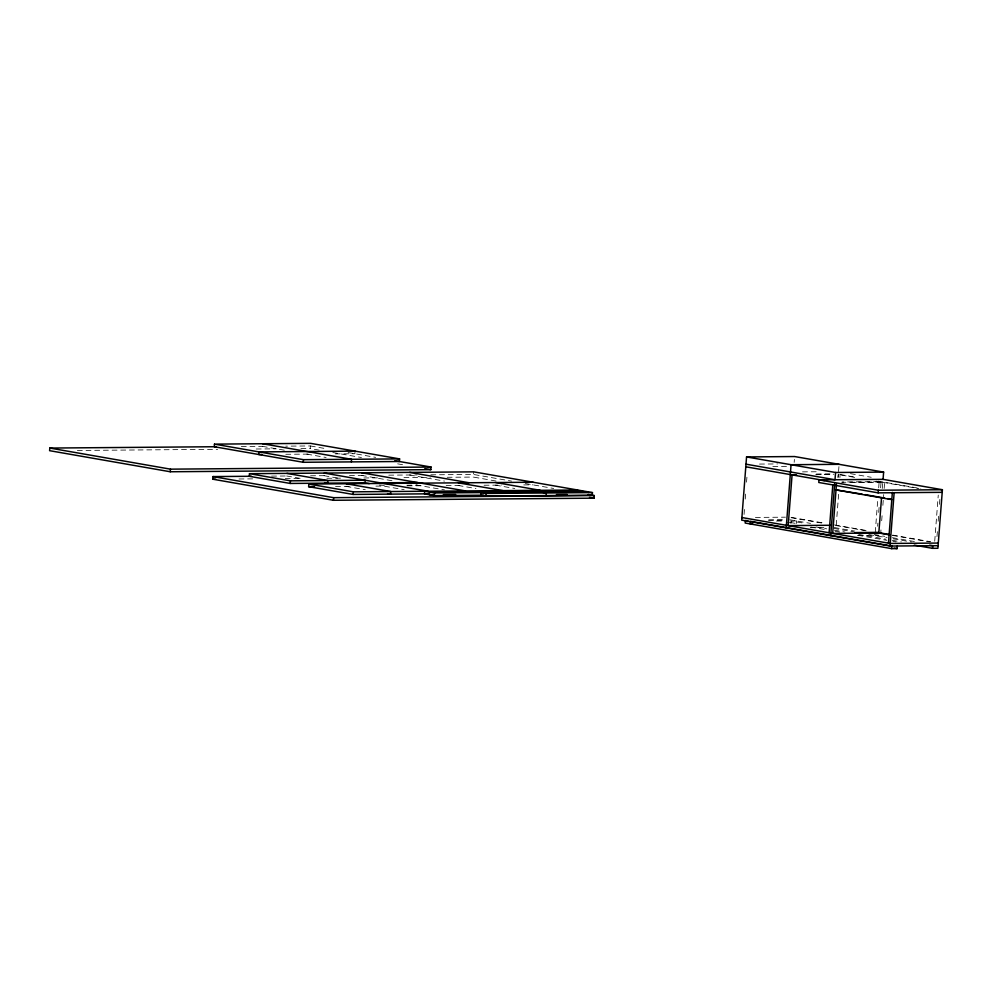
<?xml version="1.0" encoding="UTF-8"?>
<svg xmlns="http://www.w3.org/2000/svg" width="992" height="992" viewBox="0 0 992 992"><rect width="100%" height="100%" fill="white"/><g stroke="black" fill="none" stroke-linecap="round" stroke-linejoin="round"><path stroke-width="0.74" stroke-dasharray="4.96 3.72" d="M319.238 450.145L310.186 448.558L310.384 445.954L285.708 446.152M355.086 451.124L354.888 453.728L335.37 453.89M495.988 481.033L473.37 477.078L473.767 471.857M744.05 514.439L744.521 508.288M745.24 499.063L745.823 491.375M746.53 482.149L747.013 475.999M794.17 462.346L794.394 459.445M790.934 523.578L791.132 520.961L804.834 523.367M795.038 523.317L791.331 522.672L791.529 520.056M796.278 523.528L796.477 520.924L790.326 520.974M837.98 477.586L838.215 474.511M838.116 477.251L838.364 474.188M838.562 471.572L839.009 465.781M836.231 525.227L838.959 489.862M839.902 477.574L840.137 474.498M875.254 532.394L877.734 500.117M878.689 487.816L879.16 481.666L876.122 481.132M877.647 526.231L877.883 523.156M878.714 512.393L879.185 506.242M880.611 487.804L881.082 481.653L842.034 481.963M882.248 488.436L882.855 481.963L841.662 482.298M880.735 533.002L880.97 529.926M881.69 520.701L882.161 514.55M882.868 505.337L883.698 494.574M884.17 488.424L884.641 482.273L850.094 482.546M934.712 541.235L938.258 495.107M936.994 536.598L937.465 530.447M938.172 521.234L938.643 515.084M939.474 504.32L939.945 498.17M241.304 446.512L262.582 446.338M77.351 450.455L217.67 449.314M256.221 449.004L276.26 448.843M300.936 448.644L310.186 448.558M285.808 454.286L311.339 454.088M759.512 464.07L777.53 463.934M772.83 466.575L789.347 466.438M271.572 476.11L286.998 475.986M310.595 475.788L325.537 475.676M349.469 475.478L364.436 475.354M388.765 475.156L417.111 474.932M430.85 474.821L473.568 474.474L511.599 481.12M802.516 471.87L819.032 471.733M816.354 474.04L833.131 473.903M238.998 478.987L254.411 478.851M285.25 478.603L300.663 478.479M326.876 478.268L340.764 478.156M363.89 477.97L380.854 477.834M403.98 477.648L430.193 477.425M447.156 477.288L473.37 477.078M815.833 474.362L833.85 474.213M816.106 474.684L832.623 474.56M384.313 485.398L376.811 484.902M406.745 485.212L417.21 485.125M335.544 486.44L350.498 486.316M375.906 486.117L383.383 486.055L404.153 489.688M407.315 485.857L420.769 485.745M446.189 485.547L461.317 485.423M484.084 485.237L501.506 485.1M523.751 484.914L532.902 484.84M755.408 517.415L785.441 517.179M768.726 519.92L785.242 519.783M768.465 520.242L785.379 520.106M776.488 521.085L784.176 521.023M786.718 522.71L791.331 522.672M810.228 527.719L826.745 527.583M857.733 535.469L878.751 535.308M850.429 473.643L871.199 477.276M839.84 474.436L856.815 477.412M878.044 481.12L920.824 488.597M841.253 475.044L854.893 477.425M882.719 482.286L918.902 488.61M791.43 517.402L825.555 523.354M834.458 524.917L868.074 530.794M892.651 535.085L930.682 541.731M790.996 517.675L823.633 523.379M835.834 525.512L866.152 530.807M892.378 535.395L930.074 541.979M789.756 519.746L810.514 523.379M834.247 527.521L855.017 531.154M874.138 534.49L884.839 536.362M892.416 537.689L916.794 541.954M833.776 528.414L853.566 531.873M868.794 534.539L887.071 537.726M893.16 538.792L911.437 541.992M816.069 526.988L826.733 528.86M834.346 530.187L844.998 532.047M858.712 534.44L886.116 539.239M892.205 540.293L901.344 541.892M810.737 527.037L827.477 529.964M835.09 531.29L839.666 532.096M857.931 535.283L886.873 540.342M892.961 541.409L896.012 541.942M310.384 445.954L326.976 448.855M348.093 452.538L375.658 457.362M525.301 483.513L553.672 488.473M332.804 452.513L361.46 457.523M397.656 463.847L403.694 464.901M495.529 485.15L514.811 488.51M262.322 446.338L284.58 450.232M306.826 454.125L326.12 457.486M409.485 474.994L444.478 481.108M458.143 485.448L475.949 488.56M361.423 475.379L393.378 480.959M416.206 484.952L444.503 489.899M324.049 475.689L340.727 478.603M286.676 475.986L301.828 478.64M346.01 486.353L365.292 489.726"/><path stroke-width="1.49" d="M216.33 446.722L49.798 448.062L49.6 450.678L170.252 471.758L430.838 469.65L431.036 467.034L394.841 460.71M170.252 471.758L170.45 469.154L49.798 448.062M214.47 444.131L214.272 446.735L303.279 462.284L399.392 461.503L399.59 458.899L310.583 443.35L214.47 444.131L303.478 459.68L399.59 458.899M588.182 494.5L594.22 495.554L594.022 498.17L333.436 500.278L212.784 479.198L212.982 476.582L251.534 476.272M249.488 473.68L249.29 476.284L290.234 483.451L364.994 482.844L365.192 480.227L290.433 480.835L249.488 473.68L473.767 471.857L592.447 492.602L592.236 495.206L485.869 496.074L480.922 495.206L481.132 492.602L486.068 493.458L592.447 492.602M290.234 483.451L290.433 480.835M303.279 462.284L303.478 459.68M429.102 493.818L353.127 494.438L308.624 486.663L308.834 484.046L533.101 482.236M333.436 500.278L333.634 497.674L212.982 476.582M351.329 461.9L351.54 459.284L262.533 443.734M353.127 494.438L353.338 491.834L308.834 484.046M434.36 495.591L434.558 492.974L424.675 491.251L424.477 493.855L434.36 495.591L484.009 495.182M485.869 496.074L486.068 493.458M546.108 495.591L546.307 492.974L541.359 492.106M914.277 545.129L932.554 548.328L937.899 548.278L942.4 489.726L883.066 479.347L883.624 472.105L794.617 456.543L746.554 456.94L741.694 520.143L890.035 546.059L938.097 545.674M786.197 527.918L791.058 464.715L839.12 464.33M883.066 479.347L818.983 479.868L818.784 482.484L878.118 492.85L942.202 492.33M829.114 532.766L832.784 485.113M830.701 535.692L834.681 483.885M746.554 456.94L835.562 472.49L835.004 479.744L745.996 464.182M836.467 484.108L832.685 533.398L880.735 533.002M878.118 492.85L878.317 490.234L818.983 479.868M881.541 497.662L878.813 533.014L889.365 534.862M888.46 543.145L892.366 492.404M890.035 546.059L894.139 492.714M897.301 545.997L897.103 548.613L891.758 548.65L891.957 546.046L750.336 521.296L750.138 523.9L752.804 523.888M932.554 548.328L932.753 545.712L929.715 545.178M355.086 451.124L258.974 451.906L258.776 454.51L261.776 454.485M170.45 469.154L431.036 467.034M835.562 472.49L883.624 472.105M212.784 479.198L215.859 479.173M796.588 474.846L792.075 474.883L788.181 525.611L830.23 525.276M417.409 482.521L380.023 482.819L324.248 473.072M308.624 486.663L314.613 486.613M353.338 491.834L577.604 490.011M582.552 490.879L429.623 492.119L429.412 494.723L434.05 494.686M434.558 492.974L587.5 491.734M878.317 490.234L942.4 489.726M443.325 494.611L455.675 494.512M556.4 494.599L567.3 494.512M333.634 497.674L594.22 495.554M856.158 532.555L877.176 532.382L889.787 534.589M854.93 532.89L878.962 532.692M938.296 543.058L890.233 543.455L741.892 517.526M745.798 466.798L824.414 480.537M862.073 494.103L836.02 489.912L891.808 499.658M865.086 494.636L884.678 498.058M887.691 498.592L890.704 499.112M747.869 520.862L745.389 520.428L745.19 523.044L891.758 548.65M894.052 548.08L897.103 548.613M424.812 468.596L430.838 469.65M589.496 497.376L594.022 498.17M495.727 482.534L540.231 490.308M409.684 472.378L469.03 482.757M458.341 482.844L502.845 490.618M361.634 472.775L465.471 490.916M383.582 483.439L428.085 491.226M363.246 482.534L369.272 483.588M286.874 473.382L327.819 480.537L327.608 483.141L324.582 482.608M346.208 483.749L390.712 491.524L390.513 494.14L387.55 493.619"/></g></svg>
